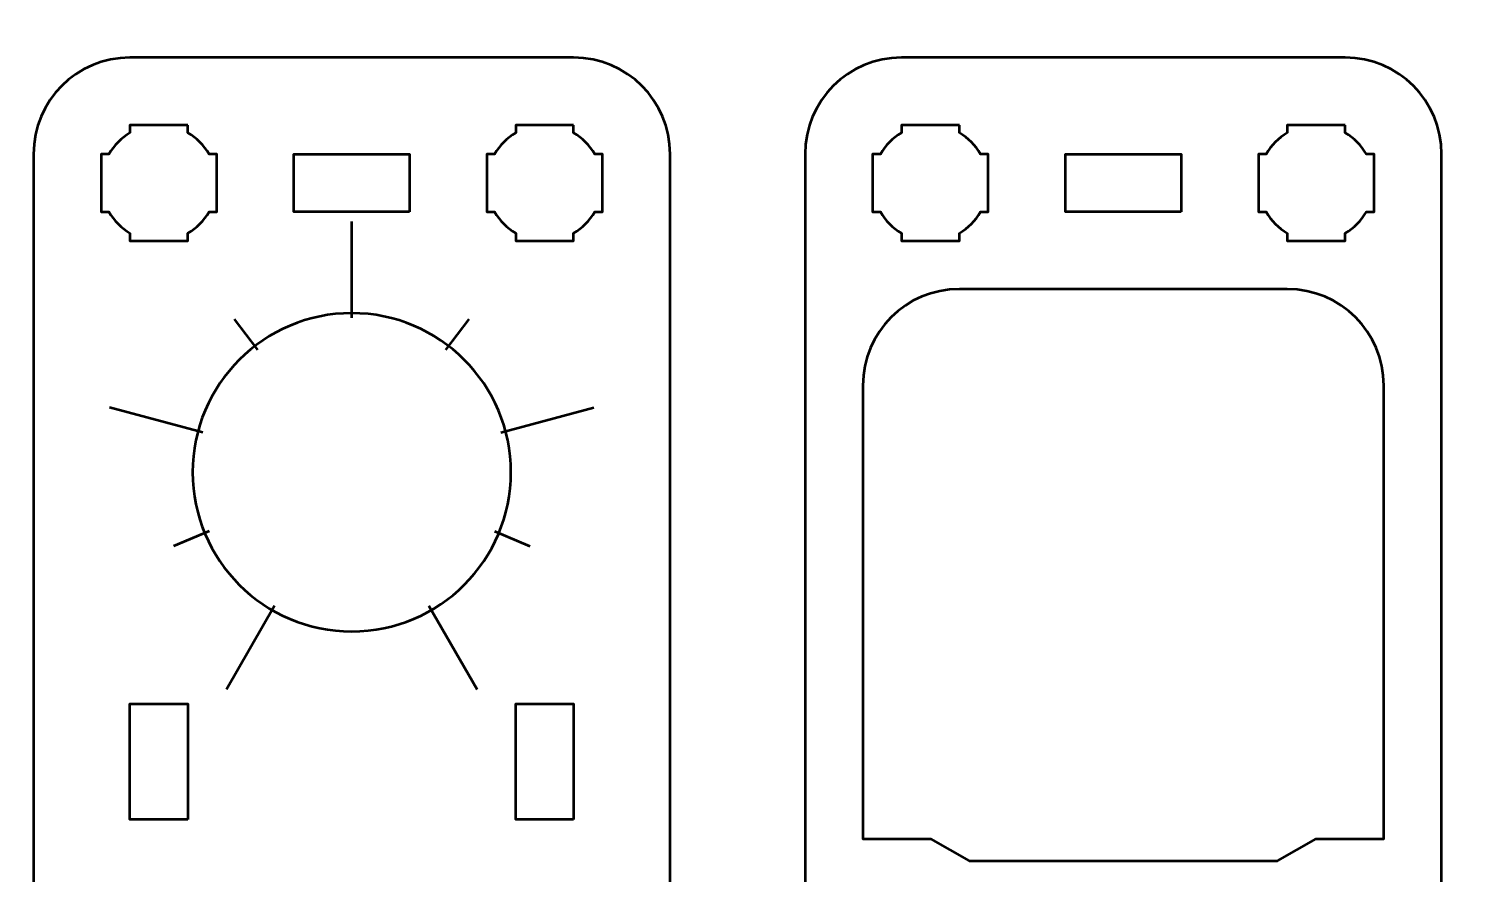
# Model space of a CAD drawing. Header units: centimetres. Extents: x -21 to 0, y -29.7 to 0.
# Drawn here: x -11.78 to -4.33, y -19.93 to -15.55 of the extents above; entities that cross this region are included whole.
import ezdxf

# ---------------------------------------------------------------- set-up
doc = ezdxf.new("R2010")
doc.units = ezdxf.units.CM
doc.header["$MEASUREMENT"] = 0
doc.layers.add('Layer 1', color=7, linetype='Continuous')

msp = doc.modelspace()

# ---------------------------------------------------------------- linework, layer by layer
at = {"layer": 'Layer 1', "color": 1, "lineweight": 53}
msp.add_open_spline([(-21.00003, -29.19995), (-21.00003, -29.19995), (-21.00003, -5.29992), (-21.00003, -5.29992), (-21.00003, -5.29992), (-21.00003, -5.21709), (-20.93286, -5.14992), (-20.85003, -5.14992), (-20.85003, -5.14992), (-20.7672, -5.14992), (-20.70003, -5.08275), (-20.70003, -4.99992), (-20.70003, -4.99992), (-20.70003, -4.91709), (-20.7672, -4.84992), (-20.85003, -4.84992), (-20.85003, -4.84992), (-20.93286, -4.84992), (-21.00003, -4.78275), (-21.00003, -4.69992), (-21.00003, -4.69992), (-21.00003, -4.61709), (-20.93286, -4.54992), (-20.85003, -4.54992), (-20.85003, -4.54992), (-20.7672, -4.54992), (-20.70003, -4.48275), (-20.70003, -4.39992), (-20.70003, -4.39992), (-20.70003, -4.31709), (-20.7672, -4.24992), (-20.85003, -4.24992), (-20.85003, -4.24992), (-20.93286, -4.24992), (-21.00003, -4.18275), (-21.00003, -4.09992), (-21.00003, -4.09992), (-21.00003, -4.01709), (-20.93286, -3.94992), (-20.85003, -3.94992), (-20.85003, -3.94992), (-20.7672, -3.94992), (-20.70003, -3.88275), (-20.70003, -3.79992), (-20.70003, -3.79992), (-20.70003, -3.71709), (-20.7672, -3.64992), (-20.85003, -3.64992), (-20.85003, -3.64992), (-20.93286, -3.64992), (-21.00003, -3.58275), (-21.00003, -3.49992), (-21.00003, -3.49992), (-21.00003, -3.41709), (-20.93286, -3.34992), (-20.85003, -3.34992), (-20.85003, -3.34992), (-20.7672, -3.34992), (-20.70003, -3.28275), (-20.70003, -3.19992), (-20.70003, -3.19992), (-20.70003, -3.11709), (-20.7672, -3.04992), (-20.85003, -3.04992), (-20.85003, -3.04992), (-20.93286, -3.04992), (-21.00003, -2.98275), (-21.00003, -2.89992), (-21.00003, -2.89992), (-21.00003, -2.81709), (-20.93286, -2.74992), (-20.85003, -2.74992), (-20.85003, -2.74992), (-20.7672, -2.74992), (-20.70003, -2.68275), (-20.70003, -2.59992), (-20.70003, -2.59992), (-20.70003, -2.51709), (-20.7672, -2.44992), (-20.85003, -2.44992), (-20.85003, -2.44992), (-20.93286, -2.44992), (-21.00003, -2.38275), (-21.00003, -2.29992), (-21.00003, -2.29992), (-21.00003, -2.21709), (-20.93286, -2.14992), (-20.85003, -2.14992), (-20.85003, -2.14992), (-20.7672, -2.14992), (-20.70003, -2.08275), (-20.70003, -1.99992), (-20.70003, -1.99992), (-20.70003, -1.91709), (-20.7672, -1.84992), (-20.85003, -1.84992), (-20.85003, -1.84992), (-20.93286, -1.84992), (-21.00003, -1.78275), (-21.00003, -1.69992), (-21.00003, -1.69992), (-21.00003, -1.61709), (-20.93286, -1.54992), (-20.85003, -1.54992), (-20.85003, -1.54992), (-20.7672, -1.54992), (-20.70003, -1.48275), (-20.70003, -1.39992), (-20.70003, -1.39992), (-20.70003, -1.31709), (-20.7672, -1.24992), (-20.85003, -1.24992), (-20.85003, -1.24992), (-20.93286, -1.24992), (-21.00003, -1.18275), (-21.00003, -1.09992), (-21.00003, -1.09992), (-21.00003, -1.09992), (-21.00003, -0.49992), (-21.00003, -0.49992), (-21.00003, -0.49992), (-21.00003, -0.22295), (-20.77694, 0.00004), (-20.49994, 0.00004), (-20.49994, 0.00004), (-20.49994, 0.00004), (-0.50008, 0.00004), (-0.50008, 0.00004), (-0.50008, 0.00004), (-0.22294, 0.00004), (0.00002, -0.22295), (0.00002, -0.49992), (0.00002, -0.49992), (0.00002, -0.49992), (0.00002, -29.19995), (0.00002, -29.19995), (0.00002, -29.19995), (0.00002, -29.47695), (-0.22294, -29.70004), (-0.50008, -29.70004), (-0.50008, -29.70004), (-0.50008, -29.70004), (-20.49994, -29.70004), (-20.49994, -29.70004), (-20.49994, -29.70004), (-20.77694, -29.70004), (-21.00003, -29.47695), (-21.00003, -29.19995)], degree=3, knots=[0, 0, 0, 0, 0.027027, 0.027027, 0.027027, 0.027027, 0.0540541, 0.0540541, 0.0540541, 0.0540541, 0.0810811, 0.0810811, 0.0810811, 0.0810811, 0.1081081, 0.1081081, 0.1081081, 0.1081081, 0.1351351, 0.1351351, 0.1351351, 0.1351351, 0.1621622, 0.1621622, 0.1621622, 0.1621622, 0.1891892, 0.1891892, 0.1891892, 0.1891892, 0.2162162, 0.2162162, 0.2162162, 0.2162162, 0.2432432, 0.2432432, 0.2432432, 0.2432432, 0.2702703, 0.2702703, 0.2702703, 0.2702703, 0.2972973, 0.2972973, 0.2972973, 0.2972973, 0.3243243, 0.3243243, 0.3243243, 0.3243243, 0.3513514, 0.3513514, 0.3513514, 0.3513514, 0.3783784, 0.3783784, 0.3783784, 0.3783784, 0.4054054, 0.4054054, 0.4054054, 0.4054054, 0.4324324, 0.4324324, 0.4324324, 0.4324324, 0.4594595, 0.4594595, 0.4594595, 0.4594595, 0.4864865, 0.4864865, 0.4864865, 0.4864865, 0.5135135, 0.5135135, 0.5135135, 0.5135135, 0.5405405, 0.5405405, 0.5405405, 0.5405405, 0.5675676, 0.5675676, 0.5675676, 0.5675676, 0.5945946, 0.5945946, 0.5945946, 0.5945946, 0.6216216, 0.6216216, 0.6216216, 0.6216216, 0.6486486, 0.6486486, 0.6486486, 0.6486486, 0.6756757, 0.6756757, 0.6756757, 0.6756757, 0.7027027, 0.7027027, 0.7027027, 0.7027027, 0.7297297, 0.7297297, 0.7297297, 0.7297297, 0.7567568, 0.7567568, 0.7567568, 0.7567568, 0.7837838, 0.7837838, 0.7837838, 0.7837838, 0.8108108, 0.8108108, 0.8108108, 0.8108108, 0.8378378, 0.8378378, 0.8378378, 0.8378378, 0.8648649, 0.8648649, 0.8648649, 0.8648649, 0.8918919, 0.8918919, 0.8918919, 0.8918919, 0.9189189, 0.9189189, 0.9189189, 0.9189189, 0.9459459, 0.9459459, 0.9459459, 0.9459459, 0.972973, 0.972973, 0.972973, 0.972973, 1, 1, 1, 1], dxfattribs=at)
at = {"layer": 'Layer 1', "color": 3, "lineweight": 53}
for points in [[(-8.45002, -16.20008), (-8.45002, -16.20008), (-8.45002, -22.49993), (-8.45002, -22.49993), (-8.45002, -22.49993), (-8.45002, -22.77706), (-8.67312, -23.00002), (-8.95012, -23.00002), (-8.95012, -23.00002), (-8.95012, -23.00002), (-11.25004, -23.00002), (-11.25004, -23.00002), (-11.25004, -23.00002), (-11.52705, -23.00002), (-11.75, -22.77706), (-11.75, -22.49993), (-11.75, -22.49993), (-11.75, -22.49993), (-11.75, -16.20008), (-11.75, -16.20008), (-11.75, -16.20008), (-11.75, -15.92309), (-11.52705, -15.7), (-11.25004, -15.7), (-11.25004, -15.7), (-11.25004, -15.7), (-8.95012, -15.7), (-8.95012, -15.7), (-8.95012, -15.7), (-8.67312, -15.7), (-8.45002, -15.92309), (-8.45002, -16.20008)], [(-4.45002, -16.20008), (-4.45002, -16.20008), (-4.45002, -22.49993), (-4.45002, -22.49993), (-4.45002, -22.49993), (-4.45002, -22.77706), (-4.67312, -23.00002), (-4.95012, -23.00002), (-4.95012, -23.00002), (-4.95012, -23.00002), (-7.25004, -23.00002), (-7.25004, -23.00002), (-7.25004, -23.00002), (-7.52705, -23.00002), (-7.75, -22.77706), (-7.75, -22.49993), (-7.75, -22.49993), (-7.75, -22.49993), (-7.75, -16.20008), (-7.75, -16.20008), (-7.75, -16.20008), (-7.75, -15.92309), (-7.52705, -15.7), (-7.25004, -15.7), (-7.25004, -15.7), (-7.25004, -15.7), (-4.95012, -15.7), (-4.95012, -15.7), (-4.95012, -15.7), (-4.67312, -15.7), (-4.45002, -15.92309), (-4.45002, -16.20008)]]:
    msp.add_open_spline(points, degree=3, knots=[0, 0, 0, 0, 0.125, 0.125, 0.125, 0.125, 0.25, 0.25, 0.25, 0.25, 0.375, 0.375, 0.375, 0.375, 0.5, 0.5, 0.5, 0.5, 0.625, 0.625, 0.625, 0.625, 0.75, 0.75, 0.75, 0.75, 0.875, 0.875, 0.875, 0.875, 1, 1, 1, 1], dxfattribs=at)
at = {"layer": 'Layer 1', "lineweight": 53}
for points, knots in [([(-10.94993, -16.05), (-10.94993, -16.05), (-10.94993, -16.09011), (-10.94993, -16.09011), (-10.94993, -16.09011), (-10.90445, -16.11643), (-10.86642, -16.15446), (-10.84011, -16.19993), (-10.84011, -16.19993), (-10.84011, -16.19993), (-10.8, -16.19993), (-10.8, -16.19993), (-10.8, -16.19993), (-10.8, -16.19993), (-10.8, -16.35), (-10.8, -16.35), (-10.8, -16.35), (-10.8, -16.35), (-10.8, -16.49993), (-10.8, -16.49993), (-10.8, -16.49993), (-10.8, -16.49993), (-10.84011, -16.49993), (-10.84011, -16.49993), (-10.84011, -16.49993), (-10.86642, -16.54555), (-10.90445, -16.58347), (-10.94993, -16.60979), (-10.94993, -16.60979), (-10.94993, -16.60979), (-10.94993, -16.65001), (-10.94993, -16.65001), (-10.94993, -16.65001), (-10.94993, -16.65001), (-11.1, -16.65001), (-11.1, -16.65001), (-11.1, -16.65001), (-11.1, -16.65001), (-11.24993, -16.65001), (-11.24993, -16.65001), (-11.24993, -16.65001), (-11.24993, -16.65001), (-11.24993, -16.60979), (-11.24993, -16.60979), (-11.24993, -16.60979), (-11.2954, -16.58347), (-11.33343, -16.54555), (-11.35975, -16.49993), (-11.35975, -16.49993), (-11.35975, -16.49993), (-11.4, -16.49993), (-11.4, -16.49993), (-11.4, -16.49993), (-11.4, -16.49993), (-11.4, -16.35), (-11.4, -16.35), (-11.4, -16.35), (-11.4, -16.35), (-11.4, -16.19993), (-11.4, -16.19993), (-11.4, -16.19993), (-11.4, -16.19993), (-11.35975, -16.19993), (-11.35975, -16.19993), (-11.35975, -16.19993), (-11.33343, -16.15446), (-11.2954, -16.11643), (-11.24993, -16.09011), (-11.24993, -16.09011), (-11.24993, -16.09011), (-11.24993, -16.05), (-11.24993, -16.05), (-11.24993, -16.05), (-11.24993, -16.05), (-11.1, -16.05), (-11.1, -16.05), (-11.1, -16.05), (-11.1, -16.05), (-10.94993, -16.05), (-10.94993, -16.05)], [0, 0, 0, 0, 0.05, 0.05, 0.05, 0.05, 0.1, 0.1, 0.1, 0.1, 0.15, 0.15, 0.15, 0.15, 0.2, 0.2, 0.2, 0.2, 0.25, 0.25, 0.25, 0.25, 0.3, 0.3, 0.3, 0.3, 0.35, 0.35, 0.35, 0.35, 0.4, 0.4, 0.4, 0.4, 0.45, 0.45, 0.45, 0.45, 0.5, 0.5, 0.5, 0.5, 0.55, 0.55, 0.55, 0.55, 0.6, 0.6, 0.6, 0.6, 0.65, 0.65, 0.65, 0.65, 0.7, 0.7, 0.7, 0.7, 0.75, 0.75, 0.75, 0.75, 0.8, 0.8, 0.8, 0.8, 0.85, 0.85, 0.85, 0.85, 0.9, 0.9, 0.9, 0.9, 0.95, 0.95, 0.95, 0.95, 1, 1, 1, 1]), ([(-8.94993, -16.05), (-8.94993, -16.05), (-8.94993, -16.09011), (-8.94993, -16.09011), (-8.94993, -16.09011), (-8.90445, -16.11643), (-8.86642, -16.15446), (-8.84011, -16.19993), (-8.84011, -16.19993), (-8.84011, -16.19993), (-8.8, -16.19993), (-8.8, -16.19993), (-8.8, -16.19993), (-8.8, -16.19993), (-8.8, -16.35), (-8.8, -16.35), (-8.8, -16.35), (-8.8, -16.35), (-8.8, -16.49993), (-8.8, -16.49993), (-8.8, -16.49993), (-8.8, -16.49993), (-8.84011, -16.49993), (-8.84011, -16.49993), (-8.84011, -16.49993), (-8.86642, -16.54555), (-8.90445, -16.58347), (-8.94993, -16.60979), (-8.94993, -16.60979), (-8.94993, -16.60979), (-8.94993, -16.65001), (-8.94993, -16.65001), (-8.94993, -16.65001), (-8.94993, -16.65001), (-9.1, -16.65001), (-9.1, -16.65001), (-9.1, -16.65001), (-9.1, -16.65001), (-9.24993, -16.65001), (-9.24993, -16.65001), (-9.24993, -16.65001), (-9.24993, -16.65001), (-9.24993, -16.60979), (-9.24993, -16.60979), (-9.24993, -16.60979), (-9.2954, -16.58347), (-9.33343, -16.54555), (-9.35975, -16.49993), (-9.35975, -16.49993), (-9.35975, -16.49993), (-9.4, -16.49993), (-9.4, -16.49993), (-9.4, -16.49993), (-9.4, -16.49993), (-9.4, -16.35), (-9.4, -16.35), (-9.4, -16.35), (-9.4, -16.35), (-9.4, -16.19993), (-9.4, -16.19993), (-9.4, -16.19993), (-9.4, -16.19993), (-9.35975, -16.19993), (-9.35975, -16.19993), (-9.35975, -16.19993), (-9.33343, -16.15446), (-9.2954, -16.11643), (-9.24993, -16.09011), (-9.24993, -16.09011), (-9.24993, -16.09011), (-9.24993, -16.05), (-9.24993, -16.05), (-9.24993, -16.05), (-9.24993, -16.05), (-9.1, -16.05), (-9.1, -16.05), (-9.1, -16.05), (-9.1, -16.05), (-8.94993, -16.05), (-8.94993, -16.05)], [0, 0, 0, 0, 0.05, 0.05, 0.05, 0.05, 0.1, 0.1, 0.1, 0.1, 0.15, 0.15, 0.15, 0.15, 0.2, 0.2, 0.2, 0.2, 0.25, 0.25, 0.25, 0.25, 0.3, 0.3, 0.3, 0.3, 0.35, 0.35, 0.35, 0.35, 0.4, 0.4, 0.4, 0.4, 0.45, 0.45, 0.45, 0.45, 0.5, 0.5, 0.5, 0.5, 0.55, 0.55, 0.55, 0.55, 0.6, 0.6, 0.6, 0.6, 0.65, 0.65, 0.65, 0.65, 0.7, 0.7, 0.7, 0.7, 0.75, 0.75, 0.75, 0.75, 0.8, 0.8, 0.8, 0.8, 0.85, 0.85, 0.85, 0.85, 0.9, 0.9, 0.9, 0.9, 0.95, 0.95, 0.95, 0.95, 1, 1, 1, 1]), ([(-6.94993, -16.05), (-6.94993, -16.05), (-6.94993, -16.09011), (-6.94993, -16.09011), (-6.94993, -16.09011), (-6.90445, -16.11643), (-6.86642, -16.15446), (-6.84011, -16.19993), (-6.84011, -16.19993), (-6.84011, -16.19993), (-6.8, -16.19993), (-6.8, -16.19993), (-6.8, -16.19993), (-6.8, -16.19993), (-6.8, -16.35), (-6.8, -16.35), (-6.8, -16.35), (-6.8, -16.35), (-6.8, -16.49993), (-6.8, -16.49993), (-6.8, -16.49993), (-6.8, -16.49993), (-6.84011, -16.49993), (-6.84011, -16.49993), (-6.84011, -16.49993), (-6.86642, -16.54555), (-6.90445, -16.58347), (-6.94993, -16.60979), (-6.94993, -16.60979), (-6.94993, -16.60979), (-6.94993, -16.65001), (-6.94993, -16.65001), (-6.94993, -16.65001), (-6.94993, -16.65001), (-7.1, -16.65001), (-7.1, -16.65001), (-7.1, -16.65001), (-7.1, -16.65001), (-7.24993, -16.65001), (-7.24993, -16.65001), (-7.24993, -16.65001), (-7.24993, -16.65001), (-7.24993, -16.60979), (-7.24993, -16.60979), (-7.24993, -16.60979), (-7.2954, -16.58347), (-7.33343, -16.54555), (-7.35975, -16.49993), (-7.35975, -16.49993), (-7.35975, -16.49993), (-7.4, -16.49993), (-7.4, -16.49993), (-7.4, -16.49993), (-7.4, -16.49993), (-7.4, -16.35), (-7.4, -16.35), (-7.4, -16.35), (-7.4, -16.35), (-7.4, -16.19993), (-7.4, -16.19993), (-7.4, -16.19993), (-7.4, -16.19993), (-7.35975, -16.19993), (-7.35975, -16.19993), (-7.35975, -16.19993), (-7.33343, -16.15446), (-7.2954, -16.11643), (-7.24993, -16.09011), (-7.24993, -16.09011), (-7.24993, -16.09011), (-7.24993, -16.05), (-7.24993, -16.05), (-7.24993, -16.05), (-7.24993, -16.05), (-7.1, -16.05), (-7.1, -16.05), (-7.1, -16.05), (-7.1, -16.05), (-6.94993, -16.05), (-6.94993, -16.05)], [0, 0, 0, 0, 0.05, 0.05, 0.05, 0.05, 0.1, 0.1, 0.1, 0.1, 0.15, 0.15, 0.15, 0.15, 0.2, 0.2, 0.2, 0.2, 0.25, 0.25, 0.25, 0.25, 0.3, 0.3, 0.3, 0.3, 0.35, 0.35, 0.35, 0.35, 0.4, 0.4, 0.4, 0.4, 0.45, 0.45, 0.45, 0.45, 0.5, 0.5, 0.5, 0.5, 0.55, 0.55, 0.55, 0.55, 0.6, 0.6, 0.6, 0.6, 0.65, 0.65, 0.65, 0.65, 0.7, 0.7, 0.7, 0.7, 0.75, 0.75, 0.75, 0.75, 0.8, 0.8, 0.8, 0.8, 0.85, 0.85, 0.85, 0.85, 0.9, 0.9, 0.9, 0.9, 0.95, 0.95, 0.95, 0.95, 1, 1, 1, 1]), ([(-4.94993, -16.05), (-4.94993, -16.05), (-4.94993, -16.09011), (-4.94993, -16.09011), (-4.94993, -16.09011), (-4.90445, -16.11643), (-4.86642, -16.15446), (-4.84011, -16.19993), (-4.84011, -16.19993), (-4.84011, -16.19993), (-4.8, -16.19993), (-4.8, -16.19993), (-4.8, -16.19993), (-4.8, -16.19993), (-4.8, -16.35), (-4.8, -16.35), (-4.8, -16.35), (-4.8, -16.35), (-4.8, -16.49993), (-4.8, -16.49993), (-4.8, -16.49993), (-4.8, -16.49993), (-4.84011, -16.49993), (-4.84011, -16.49993), (-4.84011, -16.49993), (-4.86642, -16.54555), (-4.90445, -16.58347), (-4.94993, -16.60979), (-4.94993, -16.60979), (-4.94993, -16.60979), (-4.94993, -16.65001), (-4.94993, -16.65001), (-4.94993, -16.65001), (-4.94993, -16.65001), (-5.1, -16.65001), (-5.1, -16.65001), (-5.1, -16.65001), (-5.1, -16.65001), (-5.24993, -16.65001), (-5.24993, -16.65001), (-5.24993, -16.65001), (-5.24993, -16.65001), (-5.24993, -16.60979), (-5.24993, -16.60979), (-5.24993, -16.60979), (-5.2954, -16.58347), (-5.33343, -16.54555), (-5.35975, -16.49993), (-5.35975, -16.49993), (-5.35975, -16.49993), (-5.4, -16.49993), (-5.4, -16.49993), (-5.4, -16.49993), (-5.4, -16.49993), (-5.4, -16.35), (-5.4, -16.35), (-5.4, -16.35), (-5.4, -16.35), (-5.4, -16.19993), (-5.4, -16.19993), (-5.4, -16.19993), (-5.4, -16.19993), (-5.35975, -16.19993), (-5.35975, -16.19993), (-5.35975, -16.19993), (-5.33343, -16.15446), (-5.2954, -16.11643), (-5.24993, -16.09011), (-5.24993, -16.09011), (-5.24993, -16.09011), (-5.24993, -16.05), (-5.24993, -16.05), (-5.24993, -16.05), (-5.24993, -16.05), (-5.1, -16.05), (-5.1, -16.05), (-5.1, -16.05), (-5.1, -16.05), (-4.94993, -16.05), (-4.94993, -16.05)], [0, 0, 0, 0, 0.05, 0.05, 0.05, 0.05, 0.1, 0.1, 0.1, 0.1, 0.15, 0.15, 0.15, 0.15, 0.2, 0.2, 0.2, 0.2, 0.25, 0.25, 0.25, 0.25, 0.3, 0.3, 0.3, 0.3, 0.35, 0.35, 0.35, 0.35, 0.4, 0.4, 0.4, 0.4, 0.45, 0.45, 0.45, 0.45, 0.5, 0.5, 0.5, 0.5, 0.55, 0.55, 0.55, 0.55, 0.6, 0.6, 0.6, 0.6, 0.65, 0.65, 0.65, 0.65, 0.7, 0.7, 0.7, 0.7, 0.75, 0.75, 0.75, 0.75, 0.8, 0.8, 0.8, 0.8, 0.85, 0.85, 0.85, 0.85, 0.9, 0.9, 0.9, 0.9, 0.95, 0.95, 0.95, 0.95, 1, 1, 1, 1]), ([(-9.79999, -16.50007), (-9.79999, -16.50007), (-9.79999, -16.20007), (-9.79999, -16.20007), (-9.79999, -16.20007), (-9.79999, -16.20007), (-10.39999, -16.20007), (-10.39999, -16.20007), (-10.39999, -16.20007), (-10.39999, -16.20007), (-10.39999, -16.50007), (-10.39999, -16.50007), (-10.39999, -16.50007), (-10.39999, -16.50007), (-9.79999, -16.50007), (-9.79999, -16.50007)], [0, 0, 0, 0, 0.25, 0.25, 0.25, 0.25, 0.5, 0.5, 0.5, 0.5, 0.75, 0.75, 0.75, 0.75, 1, 1, 1, 1]), ([(-5.79999, -16.50007), (-5.79999, -16.50007), (-5.79999, -16.20007), (-5.79999, -16.20007), (-5.79999, -16.20007), (-5.79999, -16.20007), (-6.39999, -16.20007), (-6.39999, -16.20007), (-6.39999, -16.20007), (-6.39999, -16.20007), (-6.39999, -16.50007), (-6.39999, -16.50007), (-6.39999, -16.50007), (-6.39999, -16.50007), (-5.79999, -16.50007), (-5.79999, -16.50007)], [0, 0, 0, 0, 0.25, 0.25, 0.25, 0.25, 0.5, 0.5, 0.5, 0.5, 0.75, 0.75, 0.75, 0.75, 1, 1, 1, 1]), ([(-5.30002, -19.86545), (-5.30002, -19.86545), (-6.9, -19.86545), (-6.9, -19.86545), (-6.9, -19.86545), (-6.9, -19.86545), (-7.1, -19.74999), (-7.1, -19.74999), (-7.1, -19.74999), (-7.1, -19.74999), (-7.45, -19.74999), (-7.45, -19.74999), (-7.45, -19.74999), (-7.45, -19.74999), (-7.45, -17.40008), (-7.45, -17.40008), (-7.45, -17.40008), (-7.45, -17.12308), (-7.22705, -16.89999), (-6.95004, -16.89999), (-6.95004, -16.89999), (-6.95004, -16.89999), (-5.25012, -16.89999), (-5.25012, -16.89999), (-5.25012, -16.89999), (-4.97312, -16.89999), (-4.75002, -17.12308), (-4.75002, -17.40008), (-4.75002, -17.40008), (-4.75002, -17.40008), (-4.75002, -19.74999), (-4.75002, -19.74999), (-4.75002, -19.74999), (-4.75002, -19.74999), (-5.10002, -19.74999), (-5.10002, -19.74999), (-5.10002, -19.74999), (-5.10002, -19.74999), (-5.30002, -19.86545), (-5.30002, -19.86545)], [0, 0, 0, 0, 0.1, 0.1, 0.1, 0.1, 0.2, 0.2, 0.2, 0.2, 0.3, 0.3, 0.3, 0.3, 0.4, 0.4, 0.4, 0.4, 0.5, 0.5, 0.5, 0.5, 0.6, 0.6, 0.6, 0.6, 0.7, 0.7, 0.7, 0.7, 0.8, 0.8, 0.8, 0.8, 0.9, 0.9, 0.9, 0.9, 1, 1, 1, 1]), ([(-10.10001, -17.02501), (-9.64448, -17.02501), (-9.27502, -17.39447), (-9.27502, -17.85001), (-9.27502, -17.85001), (-9.27502, -18.30555), (-9.64448, -18.67501), (-10.10001, -18.67501), (-10.10001, -18.67501), (-10.55555, -18.67501), (-10.92501, -18.30555), (-10.92501, -17.85001), (-10.92501, -17.85001), (-10.92501, -17.39447), (-10.55555, -17.02501), (-10.10001, -17.02501)], [0, 0, 0, 0, 0.25, 0.25, 0.25, 0.25, 0.5, 0.5, 0.5, 0.5, 0.75, 0.75, 0.75, 0.75, 1, 1, 1, 1]), ([(-10.94996, -19.65002), (-10.94996, -19.65002), (-10.94996, -19.05002), (-10.94996, -19.05002), (-10.94996, -19.05002), (-10.94996, -19.05002), (-11.24996, -19.05002), (-11.24996, -19.05002), (-11.24996, -19.05002), (-11.24996, -19.05002), (-11.24996, -19.65002), (-11.24996, -19.65002), (-11.24996, -19.65002), (-11.24996, -19.65002), (-10.94996, -19.65002), (-10.94996, -19.65002)], [0, 0, 0, 0, 0.25, 0.25, 0.25, 0.25, 0.5, 0.5, 0.5, 0.5, 0.75, 0.75, 0.75, 0.75, 1, 1, 1, 1]), ([(-8.95004, -19.65002), (-8.95004, -19.65002), (-8.95004, -19.05002), (-8.95004, -19.05002), (-8.95004, -19.05002), (-8.95004, -19.05002), (-9.25004, -19.05002), (-9.25004, -19.05002), (-9.25004, -19.05002), (-9.25004, -19.05002), (-9.25004, -19.65002), (-9.25004, -19.65002), (-9.25004, -19.65002), (-9.25004, -19.65002), (-8.95004, -19.65002), (-8.95004, -19.65002)], [0, 0, 0, 0, 0.25, 0.25, 0.25, 0.25, 0.5, 0.5, 0.5, 0.5, 0.75, 0.75, 0.75, 0.75, 1, 1, 1, 1])]:
    msp.add_open_spline(points, degree=3, knots=knots, dxfattribs=at)
at = {"layer": 'Layer 1', "color": 5, "lineweight": 53}
for points in [[(-10.10002, -17.05001), (-10.10002, -17.05001), (-10.10002, -16.55001), (-10.10002, -16.55001)], [(-10.58702, -17.21533), (-10.58702, -17.21533), (-10.70877, -17.05666), (-10.70877, -17.05666)], [(-9.61301, -17.21532), (-9.61301, -17.21532), (-9.49126, -17.05665), (-9.49126, -17.05665)], [(-9.61301, -17.21532), (-9.61301, -17.21532), (-9.49126, -17.05665), (-9.49126, -17.05665)], [(-10.87275, -17.64295), (-10.87275, -17.64295), (-11.35571, -17.51354), (-11.35571, -17.51354)], [(-9.32726, -17.64293), (-9.32726, -17.64293), (-8.8443, -17.51352), (-8.8443, -17.51352)], [(-10.83911, -18.15617), (-10.83911, -18.15617), (-11.02389, -18.23271), (-11.02389, -18.23271)], [(-9.3609, -18.15614), (-9.3609, -18.15614), (-9.17612, -18.23268), (-9.17612, -18.23268)], [(-10.49999, -18.54283), (-10.49999, -18.54283), (-10.74999, -18.97584), (-10.74999, -18.97584)], [(-9.69999, -18.54282), (-9.69999, -18.54282), (-9.44999, -18.97583), (-9.44999, -18.97583)]]:
    msp.add_open_spline(points, degree=3, dxfattribs=at)

doc.saveas('drawing.dxf')
